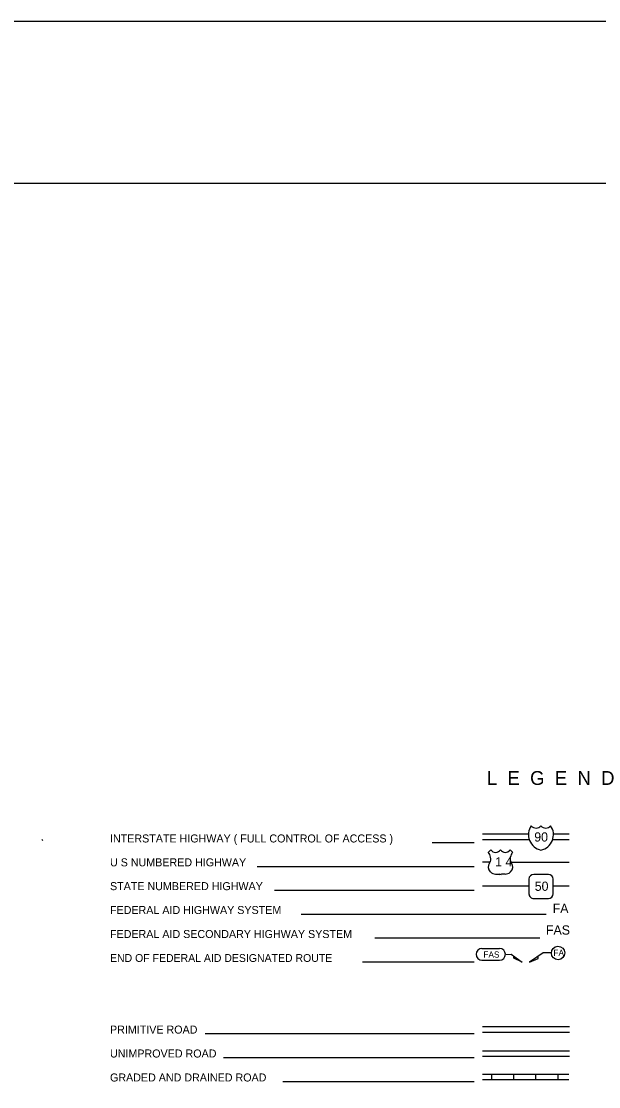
# Model space of a CAD drawing. Extents: x 718047 to 1161319, y 16095590 to 16471709.
# Drawn here: x 1091736 to 1122995, y 16226271 to 16283957 of the extents above; entities that cross this region are included whole.
import ezdxf

# ---------------------------------------------------------------- set-up
doc = ezdxf.new("R2010")
doc.units = 0
for name, color, linetype in [('L12', 7, 'Continuous'), ('L23', 7, 'Continuous'), ('L26', 7, 'Continuous'), ('L51', 7, 'Continuous')]:
    doc.layers.add(name, color=color, linetype=linetype)

msp = doc.modelspace()

# ---------------------------------------------------------------- linework, layer by layer
at = {"layer": 'L12'}
for p, q in [((1116697, 16239960), (1119200, 16239960)), ((1120541, 16239960), (1121391, 16239960)), ((1116697, 16239659), (1119232, 16239659)), ((1120504, 16239659), (1121391, 16239659)), ((1117125, 16238434), (1116708, 16238434)), ((1118234, 16238434), (1121396, 16238434)), ((1116697, 16237146), (1119221, 16237146)), ((1120531, 16237146), (1121391, 16237146))]:
    msp.add_line(p, q, dxfattribs=at)
at = {"layer": 'L23'}
for p, q in [((1113983, 16239495), (1116254, 16239495)), ((1117025, 16238962), (1117157, 16239094)), ((1118329, 16238962), (1118197, 16239094)), ((1118213, 16238693), (1118213, 16238714)), ((1104501, 16238202), (1116254, 16238202)), ((1117083, 16238376), (1117088, 16238387)), ((1117141, 16238703), (1117141, 16238703)), ((1118271, 16238376), (1118271, 16238376)), ((1117130, 16237901), (1117114, 16237911)), ((1117415, 16237779), (1117616, 16237779)), ((1117938, 16237779), (1117737, 16237779)), ((1118197, 16237885), (1118223, 16237901)), ((1120272, 16237769), (1119480, 16237769)), ((1119221, 16237505), (1119221, 16236718)), ((1120531, 16236718), (1120531, 16237505)), ((1105440, 16236913), (1116254, 16236913)), ((1119480, 16236454), (1120272, 16236454)), ((1106882, 16235620), (1120150, 16235620)), ((1110879, 16234326), (1119807, 16234326)), ((1116671, 16233761), (1117632, 16233761)), ((1110208, 16233038), (1116254, 16233038)), ((1116671, 16233122), (1117632, 16233122)), ((1116697, 16229526), (1121412, 16229526)), ((1101697, 16229146), (1116254, 16229146)), ((1116697, 16229225), (1121412, 16229225)), ((1102679, 16227852), (1116254, 16227852)), ((1116697, 16228217), (1121412, 16228217)), ((1116697, 16227921), (1121412, 16227921)), ((1116697, 16226955), (1121381, 16226955)), ((1116697, 16226654), (1121381, 16226654)), ((1117183, 16226955), (1117183, 16226654)), ((1118382, 16226955), (1118382, 16226654)), ((1119580, 16226955), (1119580, 16226654)), ((1120779, 16226955), (1120779, 16226654)), ((1105889, 16226559), (1116254, 16226559))]:
    msp.add_line(p, q, dxfattribs=at)
msp.add_lwpolyline([(843929, 16100927), (1158676, 16100930), (1158676, 16275171), (843929, 16275169)], close=True, dxfattribs=at)
for points in [[(1117949, 16233434), (1118250, 16233444), (1118846, 16233022), (1118392, 16233228), (1118392, 16233344)], [(1120425, 16233513), (1119992, 16233513), (1119242, 16233011), (1119712, 16233217), (1119723, 16233344)]]:
    msp.add_lwpolyline(points, dxfattribs=at)
for centre, radius, start, end in [((1120043, 16239916), 849, 145.14312, 258.09316), ((1119608, 16240600), 328, 217.37591, 322.23762), ((1120130, 16240600), 328, 217.76666, 322.62838), ((1119696, 16239916), 849, 281.91113, 34.86116), ((1116520, 16238566), 637, 12.29087, 38.41087), ((1117415, 16239277), 317, 215.68703, 325.8092), ((1117939, 16239277), 317, 214.19569, 324.65779), ((1118835, 16238566), 637, 141.59322, 166.93701), ((1117356, 16238165), 344, 141.56593, 226.89454), ((1116772, 16238600), 384, 326.08664, 14.91322), ((1118583, 16238601), 384, 166.75048, 215.18625), ((1117999, 16238165), 344, 310.34092, 38.29471), ((1117416, 16238176), 394, 224.02499, 270.00208), ((1117613, 16237717), 65.6, 10.37181, 90.00214), ((1117742, 16237717), 65.6, 90.00214, 169.63251), ((1117939, 16238176), 394, 270.00214, 311.99099), ((1119482, 16237505), 263, 90.00214, 180.00214), ((1120269, 16237505), 263, 0.00214, 90.00214), ((1119482, 16236718), 263, 180.00214, 270.00214), ((1120269, 16236718), 263, 270.00214, 0.00214), ((1116677, 16233440), 317, 90.00149, 270.00149), ((1117627, 16233440), 317, 270.00149, 90.00149)]:
    msp.add_arc(centre, radius, start, end, dxfattribs=at)
msp.add_ellipse((1120794, 16233511), major_axis=(-8, 363), ratio=0.999925, dxfattribs=at)
at = {"layer": 'L26'}
msp.add_line((841289, 16283955), (1161316, 16283957), dxfattribs=at)
at = {"layer": 'L51'}
msp.add_line((1092854, 16239670), (1092877, 16239599), dxfattribs=at)

# ---------------------------------------------------------------- texts
at = {"layer": 'L23'}
for s, height, p in [('L  E  G  E  N  D', 749.98, (1116940, 16242611)), ('INTERSTATE HIGHWAY ( FULL CONTROL OF ACCESS )', 433.31, (1096538, 16239495)), ('90', 500, (1119506, 16239543)), ('U S NUMBERED HIGHWAY', 433.31, (1096538, 16238202)), ('1 4', 500, (1117389, 16238195)), ('STATE NUMBERED HIGHWAY', 433.31, (1096538, 16236913)), ('50', 500, (1119533, 16236876)), ('FEDERAL AID HIGHWAY SYSTEM', 433.31, (1096538, 16235620)), ('FA', 500, (1120504, 16235678)), ('FEDERAL AID SECONDARY HIGHWAY SYSTEM', 433.31, (1096538, 16234321)), ('FAS', 500, (1120140, 16234506)), ('FA', 333.3, (1120546, 16233354)), ('END OF FEDERAL AID DESIGNATED ROUTE', 425.01, (1096538, 16233027)), ('PRIMITIVE ROAD', 433.31, (1096538, 16229146)), ('UNIMPROVED ROAD', 433.31, (1096538, 16227852)), ('GRADED AND DRAINED ROAD', 433.31, (1096538, 16226553))]:
    msp.add_text(s, height=height, dxfattribs=at).set_placement(p)
msp.add_text('FAS', height=333.3, rotation=0.00149, dxfattribs=at).set_placement((1116755, 16233259))

doc.saveas('drawing.dxf')
